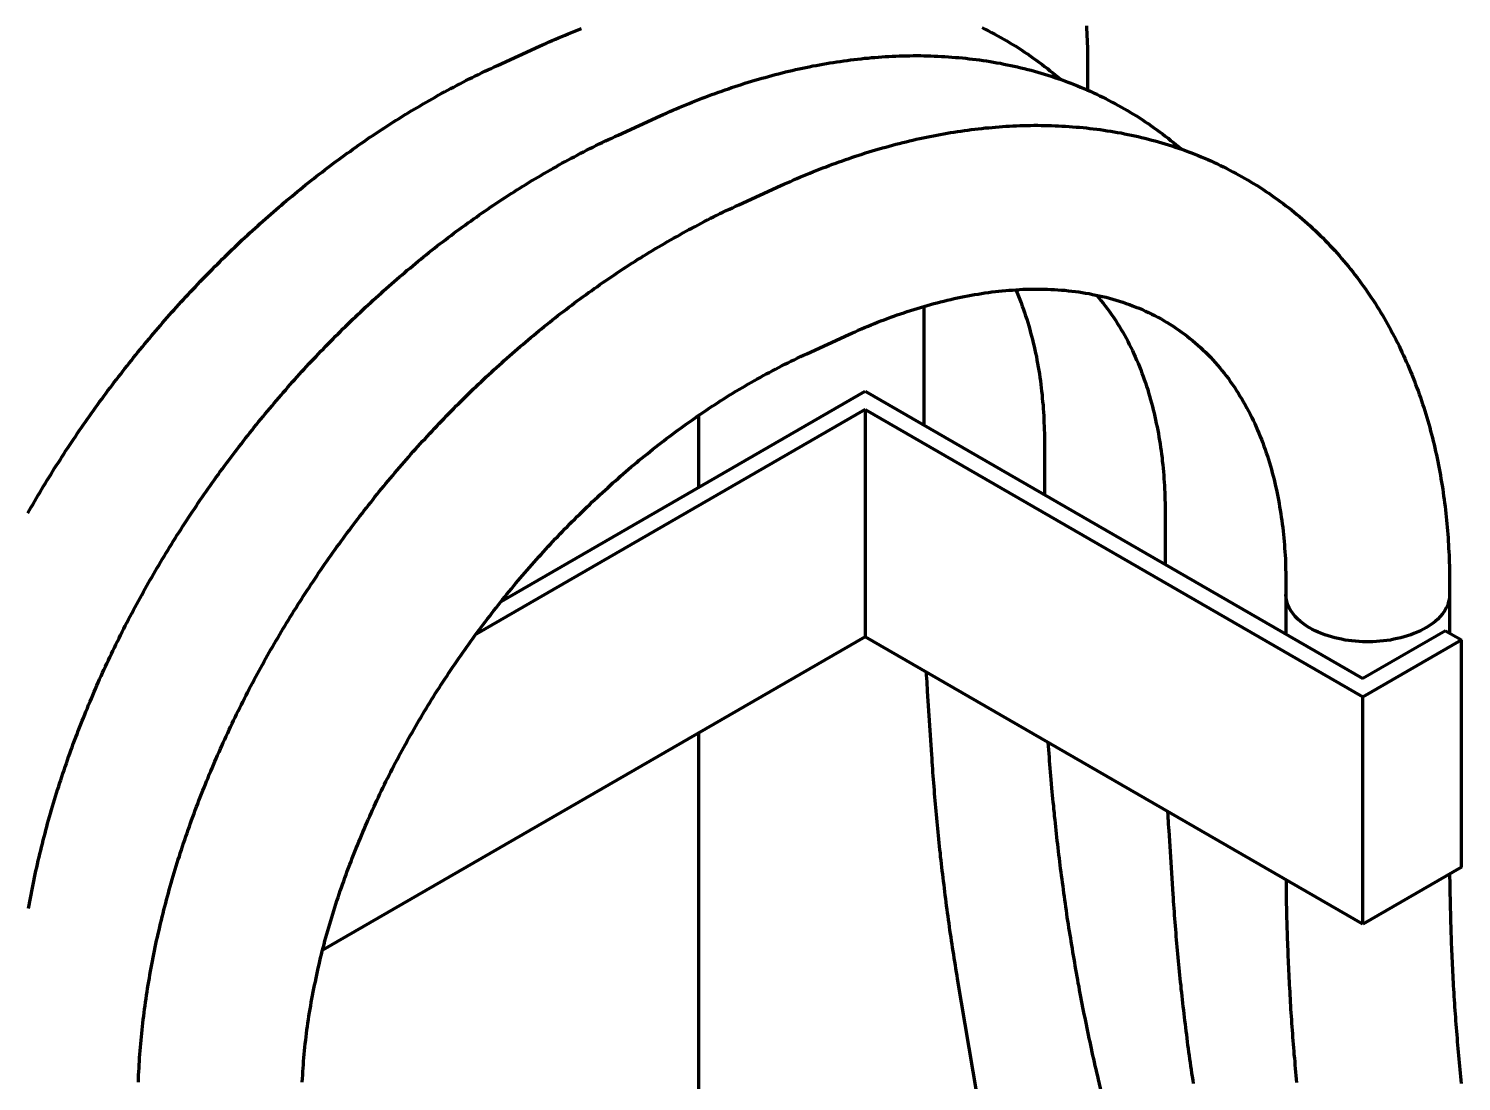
# Model space of a CAD drawing. Header units: millimetres. Extents: x 0 to 2208, y 0 to 420.
# Drawn here: x 190.08 to 200.36, y 69.74 to 77.29 of the extents above; entities that cross this region are included whole.
import ezdxf

# ---------------------------------------------------------------- set-up
doc = ezdxf.new("R2010")
doc.units = ezdxf.units.MM
doc.layers.add('01-VISIBLE', color=7, linetype='CONTINUOUS', lineweight=70)

msp = doc.modelspace()

# ---------------------------------------------------------------- linework, layer by layer
at = {"layer": '01-VISIBLE'}
for p, q in [((193.446, 77.029), (193.748, 77.167)), ((197.681, 77.038), (197.681, 76.852)), ((194.313, 76.529), (194.614, 76.667)), ((195.179, 76.029), (195.481, 76.167)), ((196.506, 75.299), (196.506, 74.448)), ((195.666, 74.96), (195.968, 75.098)), ((193.473, 73.182), (196.086, 74.691)), ((196.086, 74.691), (199.657, 72.629)), ((196.086, 74.56), (193.293, 72.948)), ((196.086, 74.56), (199.657, 72.498)), ((196.086, 74.56), (196.086, 72.927)), ((194.893, 74.002), (194.893, 74.519)), ((197.372, 74.313), (197.372, 73.948)), ((198.239, 73.813), (198.239, 73.448)), ((199.105, 73.313), (199.105, 73.231)), ((200.28, 73.313), (200.28, 73.231)), ((199.105, 73.231), (199.105, 72.948)), ((200.28, 73.231), (200.28, 72.955)), ((196.086, 72.927), (192.192, 70.679)), ((199.657, 70.865), (196.086, 72.927)), ((200.251, 72.972), (199.657, 72.629)), ((199.657, 72.498), (200.364, 72.907)), ((200.251, 72.972), (200.364, 72.907)), ((200.364, 71.274), (200.364, 72.907)), ((196.531, 72.537), (196.561, 72.081)), ((199.657, 70.865), (199.657, 72.498)), ((194.893, 58.775), (194.893, 72.239)), ((197.418, 71.904), (197.424, 71.841)), ((198.264, 71.537), (198.294, 71.081)), ((200.364, 71.274), (199.657, 70.865)), ((196.747, 70.472), (197.032, 68.78)), ((197.757, 69.751), (198.091, 68.337))]:
    msp.add_line(p, q, dxfattribs=at)
for points in [[(193.748, 77.167), (193.771, 77.177), (193.794, 77.187), (193.817, 77.198), (193.84, 77.208), (193.863, 77.218), (193.886, 77.227), (193.909, 77.237), (193.932, 77.247), (193.955, 77.256), (193.979, 77.266), (194.002, 77.275), (194.025, 77.284), (194.049, 77.293)], [(196.926, 77.3), (196.948, 77.289), (196.971, 77.278), (196.993, 77.266), (197.015, 77.254), (197.037, 77.242), (197.059, 77.23), (197.081, 77.217), (197.102, 77.205), (197.124, 77.192), (197.145, 77.179), (197.167, 77.166), (197.188, 77.152), (197.209, 77.139), (197.23, 77.125), (197.251, 77.111), (197.271, 77.096), (197.292, 77.082), (197.312, 77.067), (197.333, 77.053), (197.353, 77.038), (197.373, 77.022), (197.393, 77.007), (197.412, 76.991), (197.432, 76.976), (197.451, 76.96), (197.47, 76.944), (197.489, 76.927)], [(197.674, 77.313), (197.675, 77.288), (197.676, 77.263), (197.677, 77.238), (197.678, 77.213), (197.679, 77.188), (197.68, 77.163), (197.68, 77.138), (197.681, 77.113), (197.681, 77.088), (197.681, 77.063), (197.681, 77.038)], [(190.077, 73.816), (190.089, 73.837), (190.101, 73.859), (190.114, 73.881), (190.127, 73.902), (190.139, 73.924), (190.152, 73.945), (190.165, 73.967), (190.178, 73.988), (190.19, 74.01), (190.203, 74.031), (190.216, 74.053), (190.23, 74.074), (190.243, 74.095), (190.256, 74.116), (190.269, 74.138), (190.283, 74.159), (190.296, 74.18), (190.31, 74.201), (190.323, 74.222), (190.337, 74.243), (190.35, 74.264), (190.364, 74.285), (190.378, 74.306), (190.392, 74.327), (190.406, 74.348), (190.42, 74.368), (190.434, 74.389), (190.448, 74.41), (190.462, 74.43), (190.476, 74.451), (190.49, 74.471), (190.505, 74.492), (190.519, 74.512), (190.534, 74.533), (190.548, 74.553), (190.563, 74.574), (190.577, 74.594), (190.592, 74.614), (190.607, 74.634), (190.622, 74.654), (190.637, 74.675), (190.652, 74.695), (190.667, 74.715), (190.682, 74.735), (190.697, 74.755), (190.712, 74.774), (190.727, 74.794), (190.743, 74.814), (190.758, 74.834), (190.773, 74.854), (190.789, 74.873), (190.804, 74.893), (190.82, 74.912), (190.836, 74.932), (190.851, 74.952), (190.867, 74.971), (190.883, 74.99), (190.899, 75.01), (190.915, 75.029), (190.931, 75.048), (190.947, 75.067), (190.963, 75.087), (190.979, 75.106), (190.995, 75.125), (191.011, 75.144), (191.028, 75.163), (191.044, 75.182), (191.061, 75.2), (191.077, 75.219), (191.094, 75.238), (191.11, 75.257), (191.127, 75.275), (191.144, 75.294), (191.161, 75.313), (191.177, 75.331), (191.194, 75.35), (191.211, 75.368), (191.228, 75.386), (191.245, 75.405), (191.262, 75.423), (191.28, 75.441), (191.297, 75.459), (191.314, 75.477), (191.331, 75.495), (191.349, 75.513), (191.366, 75.531), (191.384, 75.549), (191.401, 75.567), (191.419, 75.585), (191.437, 75.603), (191.454, 75.62), (191.472, 75.638), (191.49, 75.655), (191.508, 75.673), (191.526, 75.69), (191.544, 75.708), (191.562, 75.725), (191.58, 75.742), (191.598, 75.76), (191.616, 75.777), (191.635, 75.794), (191.653, 75.811), (191.671, 75.828), (191.69, 75.845), (191.708, 75.862), (191.727, 75.878), (191.745, 75.895), (191.764, 75.912), (191.783, 75.929), (191.801, 75.945), (191.82, 75.962), (191.839, 75.978), (191.858, 75.994), (191.877, 76.011), (191.896, 76.027), (191.915, 76.043), (191.934, 76.059), (191.953, 76.075), (191.973, 76.091), (191.992, 76.107), (192.011, 76.123), (192.031, 76.139), (192.05, 76.155), (192.07, 76.171), (192.089, 76.186), (192.109, 76.202), (192.128, 76.217), (192.148, 76.233), (192.168, 76.248), (192.188, 76.263), (192.208, 76.279), (192.227, 76.294), (192.247, 76.309), (192.267, 76.324), (192.288, 76.339), (192.308, 76.354), (192.328, 76.368), (192.348, 76.383), (192.368, 76.398), (192.389, 76.412), (192.409, 76.427), (192.429, 76.441), (192.45, 76.456), (192.47, 76.47), (192.491, 76.484), (192.512, 76.499), (192.532, 76.513), (192.553, 76.527), (192.574, 76.541), (192.595, 76.554), (192.616, 76.568), (192.637, 76.582), (192.658, 76.596), (192.679, 76.609), (192.7, 76.623), (192.721, 76.636), (192.742, 76.649), (192.763, 76.662), (192.785, 76.676), (192.806, 76.689), (192.827, 76.702), (192.849, 76.715), (192.87, 76.727), (192.892, 76.74), (192.913, 76.753), (192.935, 76.765), (192.957, 76.778), (192.979, 76.79), (193, 76.802), (193.022, 76.815), (193.044, 76.827), (193.066, 76.839), (193.088, 76.851), (193.11, 76.863), (193.132, 76.874), (193.154, 76.886), (193.176, 76.898), (193.199, 76.909), (193.221, 76.921), (193.243, 76.932), (193.266, 76.943), (193.288, 76.954), (193.311, 76.965), (193.333, 76.976), (193.356, 76.987), (193.378, 76.998), (193.401, 77.008), (193.424, 77.019), (193.446, 77.029)], [(194.614, 76.667), (194.637, 76.677), (194.66, 76.687), (194.683, 76.698), (194.706, 76.708), (194.729, 76.718), (194.752, 76.727), (194.775, 76.737), (194.798, 76.747), (194.822, 76.756), (194.845, 76.766), (194.868, 76.775), (194.892, 76.784), (194.915, 76.793), (194.938, 76.802), (194.962, 76.811), (194.985, 76.82), (195.009, 76.828), (195.033, 76.837), (195.056, 76.845), (195.08, 76.854), (195.104, 76.862), (195.127, 76.87), (195.151, 76.878), (195.175, 76.886), (195.199, 76.893), (195.223, 76.901), (195.247, 76.908), (195.271, 76.916), (195.295, 76.923), (195.319, 76.93), (195.343, 76.937), (195.367, 76.943), (195.391, 76.95), (195.416, 76.957), (195.44, 76.963), (195.464, 76.969), (195.489, 76.976), (195.513, 76.982), (195.537, 76.987), (195.562, 76.993), (195.586, 76.999), (195.611, 77.004), (195.635, 77.009), (195.66, 77.015), (195.684, 77.02), (195.709, 77.025), (195.734, 77.029), (195.758, 77.034), (195.783, 77.038), (195.808, 77.043), (195.832, 77.047), (195.857, 77.051), (195.882, 77.055), (195.907, 77.058), (195.932, 77.062), (195.957, 77.065), (195.981, 77.069), (196.006, 77.072), (196.031, 77.074), (196.056, 77.077), (196.081, 77.08), (196.106, 77.082), (196.131, 77.085), (196.156, 77.087), (196.181, 77.089), (196.206, 77.09), (196.231, 77.092), (196.256, 77.093), (196.281, 77.095), (196.306, 77.096), (196.331, 77.097), (196.357, 77.097), (196.382, 77.098), (196.407, 77.098), (196.432, 77.099), (196.457, 77.099), (196.482, 77.099), (196.507, 77.098), (196.532, 77.098), (196.557, 77.097), (196.582, 77.096), (196.607, 77.095), (196.633, 77.094), (196.658, 77.093), (196.683, 77.091), (196.708, 77.089), (196.733, 77.087), (196.758, 77.085), (196.783, 77.083), (196.808, 77.08), (196.833, 77.077), (196.857, 77.074), (196.882, 77.071), (196.907, 77.068), (196.932, 77.064), (196.957, 77.061), (196.982, 77.057), (197.006, 77.052), (197.031, 77.048), (197.056, 77.044), (197.08, 77.039), (197.105, 77.034), (197.13, 77.029), (197.154, 77.023), (197.179, 77.018), (197.203, 77.012), (197.227, 77.006), (197.252, 77), (197.276, 76.994), (197.3, 76.987), (197.324, 76.98), (197.348, 76.973), (197.372, 76.966), (197.396, 76.958), (197.42, 76.951), (197.444, 76.943), (197.468, 76.935), (197.492, 76.927), (197.515, 76.918), (197.539, 76.909), (197.562, 76.901), (197.586, 76.891), (197.609, 76.882), (197.632, 76.873), (197.655, 76.863), (197.678, 76.853), (197.701, 76.843), (197.724, 76.832), (197.747, 76.822), (197.769, 76.811), (197.792, 76.8), (197.815, 76.789), (197.837, 76.777), (197.859, 76.766), (197.881, 76.754), (197.903, 76.742), (197.925, 76.73), (197.947, 76.717), (197.969, 76.705), (197.99, 76.692), (198.012, 76.679), (198.033, 76.666), (198.054, 76.652), (198.075, 76.638), (198.096, 76.625), (198.117, 76.611), (198.138, 76.596), (198.158, 76.582), (198.179, 76.567), (198.199, 76.552), (198.219, 76.537), (198.239, 76.522), (198.259, 76.507), (198.278, 76.491), (198.298, 76.476), (198.317, 76.46), (198.337, 76.444), (198.356, 76.427)], [(195.481, 76.167), (195.503, 76.177), (195.526, 76.187), (195.549, 76.197), (195.572, 76.207), (195.595, 76.217), (195.618, 76.227), (195.641, 76.237), (195.665, 76.247), (195.688, 76.256), (195.711, 76.266), (195.734, 76.275), (195.758, 76.284), (195.781, 76.293), (195.805, 76.302), (195.828, 76.311), (195.852, 76.32), (195.875, 76.328), (195.899, 76.337), (195.922, 76.345), (195.946, 76.353), (195.97, 76.362), (195.994, 76.37), (196.017, 76.378), (196.041, 76.385), (196.065, 76.393), (196.089, 76.401), (196.113, 76.408), (196.137, 76.415), (196.161, 76.423), (196.185, 76.43), (196.209, 76.437), (196.233, 76.443), (196.258, 76.45), (196.282, 76.457), (196.306, 76.463), (196.33, 76.469), (196.355, 76.475), (196.379, 76.481), (196.403, 76.487), (196.428, 76.493), (196.452, 76.499), (196.477, 76.504), (196.501, 76.509), (196.526, 76.515), (196.55, 76.52), (196.575, 76.524), (196.6, 76.529), (196.624, 76.534), (196.649, 76.538), (196.674, 76.543), (196.699, 76.547), (196.723, 76.551), (196.748, 76.555), (196.773, 76.558), (196.798, 76.562), (196.823, 76.565), (196.847, 76.568), (196.872, 76.571), (196.897, 76.574), (196.922, 76.577), (196.947, 76.58), (196.972, 76.582), (196.997, 76.584), (197.022, 76.587), (197.047, 76.588), (197.072, 76.59), (197.097, 76.592), (197.122, 76.593), (197.147, 76.595), (197.172, 76.596), (197.198, 76.597), (197.223, 76.597), (197.248, 76.598), (197.273, 76.598), (197.298, 76.599), (197.323, 76.599), (197.348, 76.598), (197.373, 76.598), (197.398, 76.598), (197.423, 76.597), (197.448, 76.596), (197.473, 76.595), (197.498, 76.594), (197.524, 76.592), (197.549, 76.591), (197.574, 76.589), (197.599, 76.587), (197.624, 76.585), (197.649, 76.583), (197.674, 76.58), (197.698, 76.577), (197.723, 76.574), (197.748, 76.571), (197.773, 76.568), (197.798, 76.564), (197.823, 76.56), (197.848, 76.557), (197.872, 76.552), (197.897, 76.548), (197.922, 76.544), (197.946, 76.539), (197.971, 76.534), (197.996, 76.529), (198.02, 76.523), (198.045, 76.518), (198.069, 76.512), (198.093, 76.506), (198.118, 76.5), (198.142, 76.493), (198.166, 76.487), (198.19, 76.48), (198.214, 76.473), (198.238, 76.466), (198.262, 76.458), (198.286, 76.451), (198.31, 76.443), (198.334, 76.435), (198.358, 76.427), (198.381, 76.418), (198.405, 76.409), (198.428, 76.401), (198.452, 76.391), (198.475, 76.382), (198.498, 76.373), (198.521, 76.363), (198.544, 76.353), (198.567, 76.343), (198.59, 76.332), (198.613, 76.322), (198.635, 76.311), (198.658, 76.3), (198.68, 76.289), (198.703, 76.277), (198.725, 76.266), (198.747, 76.254), (198.769, 76.242), (198.791, 76.23), (198.813, 76.217), (198.835, 76.205), (198.856, 76.192), (198.878, 76.179), (198.899, 76.166), (198.92, 76.152), (198.941, 76.139), (198.962, 76.125), (198.983, 76.111), (199.003, 76.096), (199.024, 76.082), (199.044, 76.067), (199.065, 76.053), (199.085, 76.038), (199.105, 76.022), (199.125, 76.007), (199.144, 75.992), (199.164, 75.976), (199.183, 75.96), (199.202, 75.944), (199.222, 75.927), (199.24, 75.911), (199.259, 75.894), (199.278, 75.878), (199.296, 75.861), (199.315, 75.843), (199.333, 75.826), (199.351, 75.809), (199.369, 75.791), (199.386, 75.773), (199.404, 75.755), (199.421, 75.737), (199.438, 75.719), (199.455, 75.7), (199.472, 75.682), (199.489, 75.663), (199.505, 75.644), (199.521, 75.625), (199.538, 75.606), (199.554, 75.586), (199.569, 75.567), (199.585, 75.547), (199.6, 75.527), (199.616, 75.507), (199.631, 75.487), (199.646, 75.467), (199.66, 75.447), (199.675, 75.426), (199.689, 75.406), (199.703, 75.385), (199.717, 75.364), (199.731, 75.343), (199.745, 75.322), (199.758, 75.301), (199.771, 75.28), (199.785, 75.258), (199.797, 75.237), (199.81, 75.215), (199.823, 75.193), (199.835, 75.172), (199.847, 75.15), (199.859, 75.128), (199.871, 75.105), (199.883, 75.083), (199.894, 75.061), (199.906, 75.038), (199.917, 75.016), (199.928, 74.993), (199.938, 74.971), (199.949, 74.948), (199.959, 74.925), (199.969, 74.902), (199.979, 74.879), (199.989, 74.856), (199.999, 74.833), (200.008, 74.81), (200.018, 74.786), (200.027, 74.763), (200.036, 74.74), (200.045, 74.716), (200.053, 74.693), (200.062, 74.669), (200.07, 74.645), (200.078, 74.621), (200.086, 74.598), (200.094, 74.574), (200.101, 74.55), (200.109, 74.526), (200.116, 74.502), (200.123, 74.478), (200.13, 74.454), (200.137, 74.43), (200.143, 74.405), (200.15, 74.381), (200.156, 74.357), (200.162, 74.332), (200.168, 74.308), (200.173, 74.284), (200.179, 74.259), (200.185, 74.235), (200.19, 74.21), (200.195, 74.186), (200.2, 74.161), (200.205, 74.136), (200.209, 74.112), (200.214, 74.087), (200.218, 74.062), (200.222, 74.037), (200.226, 74.013), (200.23, 73.988), (200.234, 73.963), (200.237, 73.938), (200.241, 73.913), (200.244, 73.889), (200.247, 73.864), (200.25, 73.839), (200.253, 73.814), (200.256, 73.789), (200.258, 73.764), (200.26, 73.739), (200.263, 73.714), (200.265, 73.689), (200.267, 73.664), (200.269, 73.639), (200.27, 73.614), (200.272, 73.589), (200.273, 73.564), (200.274, 73.539), (200.276, 73.514), (200.277, 73.489), (200.277, 73.463), (200.278, 73.438), (200.279, 73.413), (200.279, 73.388), (200.28, 73.363), (200.28, 73.338), (200.28, 73.313)], [(190.082, 70.978), (190.087, 71.003), (190.091, 71.028), (190.096, 71.052), (190.1, 71.077), (190.105, 71.102), (190.11, 71.126), (190.115, 71.151), (190.12, 71.175), (190.125, 71.2), (190.13, 71.224), (190.135, 71.249), (190.141, 71.273), (190.146, 71.297), (190.152, 71.322), (190.157, 71.346), (190.163, 71.371), (190.169, 71.395), (190.175, 71.419), (190.181, 71.443), (190.187, 71.468), (190.193, 71.492), (190.2, 71.516), (190.206, 71.54), (190.213, 71.565), (190.219, 71.589), (190.226, 71.613), (190.233, 71.637), (190.239, 71.661), (190.246, 71.685), (190.253, 71.709), (190.261, 71.733), (190.268, 71.757), (190.275, 71.781), (190.283, 71.805), (190.29, 71.829), (190.298, 71.853), (190.305, 71.876), (190.313, 71.9), (190.321, 71.924), (190.329, 71.948), (190.337, 71.971), (190.345, 71.995), (190.353, 72.019), (190.361, 72.042), (190.369, 72.066), (190.378, 72.09), (190.386, 72.113), (190.395, 72.137), (190.403, 72.16), (190.412, 72.184), (190.421, 72.207), (190.43, 72.23), (190.439, 72.254), (190.448, 72.277), (190.457, 72.3), (190.466, 72.324), (190.475, 72.347), (190.485, 72.37), (190.494, 72.393), (190.504, 72.417), (190.513, 72.44), (190.523, 72.463), (190.533, 72.486), (190.542, 72.509), (190.552, 72.532), (190.562, 72.555), (190.572, 72.578), (190.582, 72.601), (190.592, 72.624), (190.603, 72.646), (190.613, 72.669), (190.623, 72.692), (190.634, 72.715), (190.644, 72.737), (190.655, 72.76), (190.666, 72.783), (190.676, 72.805), (190.687, 72.828), (190.698, 72.85), (190.709, 72.873), (190.72, 72.895), (190.731, 72.918), (190.742, 72.94), (190.754, 72.963), (190.765, 72.985), (190.776, 73.007), (190.788, 73.029), (190.799, 73.052), (190.811, 73.074), (190.823, 73.096), (190.834, 73.118), (190.846, 73.14), (190.858, 73.162), (190.87, 73.184), (190.882, 73.206), (190.894, 73.228), (190.906, 73.25), (190.918, 73.272), (190.93, 73.294), (190.943, 73.315), (190.955, 73.337), (190.968, 73.359), (190.98, 73.381), (190.993, 73.402), (191.005, 73.424), (191.018, 73.445), (191.031, 73.467), (191.044, 73.488), (191.057, 73.51), (191.07, 73.531), (191.083, 73.553), (191.096, 73.574), (191.109, 73.595), (191.122, 73.616), (191.136, 73.638), (191.149, 73.659), (191.162, 73.68), (191.176, 73.701), (191.189, 73.722), (191.203, 73.743), (191.217, 73.764), (191.23, 73.785), (191.244, 73.806), (191.258, 73.827), (191.272, 73.847), (191.286, 73.868), (191.3, 73.889), (191.314, 73.91), (191.328, 73.93), (191.342, 73.951), (191.357, 73.971), (191.371, 73.992), (191.385, 74.012), (191.4, 74.033), (191.414, 74.053), (191.429, 74.073), (191.444, 74.094), (191.458, 74.114), (191.473, 74.134), (191.488, 74.154), (191.503, 74.174), (191.518, 74.195), (191.533, 74.215), (191.548, 74.235), (191.563, 74.254), (191.578, 74.274), (191.593, 74.294), (191.609, 74.314), (191.624, 74.334), (191.639, 74.354), (191.655, 74.373), (191.671, 74.393), (191.686, 74.412), (191.702, 74.432), (191.717, 74.451), (191.733, 74.471), (191.749, 74.49), (191.765, 74.51), (191.781, 74.529), (191.797, 74.548), (191.813, 74.567), (191.829, 74.586), (191.845, 74.606), (191.861, 74.625), (191.878, 74.644), (191.894, 74.663), (191.91, 74.682), (191.927, 74.7), (191.943, 74.719), (191.96, 74.738), (191.977, 74.757), (191.993, 74.775), (192.01, 74.794), (192.027, 74.813), (192.044, 74.831), (192.06, 74.849), (192.077, 74.868), (192.094, 74.886), (192.111, 74.905), (192.129, 74.923), (192.146, 74.941), (192.163, 74.959), (192.18, 74.977), (192.198, 74.995), (192.215, 75.013), (192.232, 75.031), (192.25, 75.049), (192.268, 75.067), (192.285, 75.085), (192.303, 75.102), (192.321, 75.12), (192.338, 75.138), (192.356, 75.155), (192.374, 75.173), (192.392, 75.19), (192.41, 75.208), (192.428, 75.225), (192.446, 75.242), (192.464, 75.259), (192.483, 75.277), (192.501, 75.294), (192.519, 75.311), (192.538, 75.328), (192.556, 75.345), (192.574, 75.362), (192.593, 75.378), (192.612, 75.395), (192.63, 75.412), (192.649, 75.428), (192.668, 75.445), (192.686, 75.462), (192.705, 75.478), (192.724, 75.494), (192.743, 75.511), (192.762, 75.527), (192.781, 75.543), (192.8, 75.559), (192.82, 75.575), (192.839, 75.591), (192.858, 75.607), (192.877, 75.623), (192.897, 75.639), (192.916, 75.655), (192.936, 75.67), (192.955, 75.686), (192.975, 75.702), (192.995, 75.717), (193.014, 75.733), (193.034, 75.748), (193.054, 75.763), (193.074, 75.778), (193.094, 75.794), (193.114, 75.809), (193.134, 75.824), (193.154, 75.839), (193.174, 75.854), (193.194, 75.868), (193.214, 75.883), (193.235, 75.898), (193.255, 75.912), (193.275, 75.927), (193.296, 75.941), (193.316, 75.956), (193.337, 75.97), (193.357, 75.984), (193.378, 75.998), (193.399, 76.013), (193.419, 76.027), (193.44, 76.04), (193.461, 76.054), (193.482, 76.068), (193.503, 76.082), (193.524, 76.095), (193.545, 76.109), (193.566, 76.122), (193.587, 76.136), (193.608, 76.149), (193.63, 76.162), (193.651, 76.175), (193.672, 76.189), (193.694, 76.202), (193.715, 76.214), (193.737, 76.227), (193.758, 76.24), (193.78, 76.253), (193.801, 76.265), (193.823, 76.278), (193.845, 76.29), (193.867, 76.302), (193.888, 76.315), (193.91, 76.327), (193.932, 76.339), (193.954, 76.351), (193.976, 76.363), (193.998, 76.374), (194.02, 76.386), (194.043, 76.398), (194.065, 76.409), (194.087, 76.42), (194.11, 76.432), (194.132, 76.443), (194.154, 76.454), (194.177, 76.465), (194.199, 76.476), (194.222, 76.487), (194.244, 76.498), (194.267, 76.508), (194.29, 76.519), (194.313, 76.529)], [(190.87, 69.732), (190.871, 69.757), (190.872, 69.782), (190.873, 69.807), (190.875, 69.832), (190.876, 69.857), (190.878, 69.882), (190.879, 69.907), (190.881, 69.932), (190.883, 69.957), (190.885, 69.982), (190.887, 70.007), (190.889, 70.032), (190.892, 70.057), (190.894, 70.082), (190.897, 70.107), (190.899, 70.131), (190.902, 70.156), (190.905, 70.181), (190.908, 70.206), (190.911, 70.231), (190.914, 70.256), (190.918, 70.28), (190.921, 70.305), (190.925, 70.33), (190.929, 70.355), (190.932, 70.38), (190.936, 70.404), (190.94, 70.429), (190.944, 70.454), (190.949, 70.478), (190.953, 70.503), (190.957, 70.528), (190.962, 70.552), (190.966, 70.577), (190.971, 70.601), (190.976, 70.626), (190.981, 70.651), (190.986, 70.675), (190.991, 70.7), (190.996, 70.724), (191.001, 70.748), (191.007, 70.773), (191.012, 70.797), (191.018, 70.822), (191.023, 70.846), (191.029, 70.87), (191.035, 70.895), (191.041, 70.919), (191.047, 70.943), (191.053, 70.968), (191.06, 70.992), (191.066, 71.016), (191.072, 71.04), (191.079, 71.064), (191.085, 71.089), (191.092, 71.113), (191.099, 71.137), (191.106, 71.161), (191.113, 71.185), (191.12, 71.209), (191.127, 71.233), (191.134, 71.257), (191.141, 71.281), (191.149, 71.305), (191.156, 71.329), (191.164, 71.352), (191.171, 71.376), (191.179, 71.4), (191.187, 71.424), (191.195, 71.448), (191.203, 71.471), (191.211, 71.495), (191.219, 71.519), (191.227, 71.542), (191.236, 71.566), (191.244, 71.59), (191.252, 71.613), (191.261, 71.637), (191.27, 71.66), (191.278, 71.684), (191.287, 71.707), (191.296, 71.73), (191.305, 71.754), (191.314, 71.777), (191.323, 71.8), (191.332, 71.824), (191.342, 71.847), (191.351, 71.87), (191.36, 71.893), (191.37, 71.916), (191.379, 71.94), (191.389, 71.963), (191.399, 71.986), (191.409, 72.009), (191.418, 72.032), (191.428, 72.055), (191.438, 72.078), (191.449, 72.101), (191.459, 72.123), (191.469, 72.146), (191.479, 72.169), (191.49, 72.192), (191.5, 72.215), (191.511, 72.237), (191.521, 72.26), (191.532, 72.283), (191.543, 72.305), (191.553, 72.328), (191.564, 72.35), (191.575, 72.373), (191.586, 72.395), (191.597, 72.418), (191.609, 72.44), (191.62, 72.462), (191.631, 72.485), (191.643, 72.507), (191.654, 72.529), (191.666, 72.552), (191.677, 72.574), (191.689, 72.596), (191.7, 72.618), (191.712, 72.64), (191.724, 72.662), (191.736, 72.684), (191.748, 72.706), (191.76, 72.728), (191.772, 72.75), (191.784, 72.772), (191.797, 72.794), (191.809, 72.815), (191.821, 72.837), (191.834, 72.859), (191.846, 72.88), (191.859, 72.902), (191.872, 72.924), (191.884, 72.945), (191.897, 72.967), (191.91, 72.988), (191.923, 73.01), (191.936, 73.031), (191.949, 73.052), (191.962, 73.074), (191.975, 73.095), (191.988, 73.116), (192.002, 73.137), (192.015, 73.159), (192.028, 73.18), (192.042, 73.201), (192.056, 73.222), (192.069, 73.243), (192.083, 73.264), (192.097, 73.285), (192.11, 73.306), (192.124, 73.326), (192.138, 73.347), (192.152, 73.368), (192.166, 73.389), (192.18, 73.409), (192.194, 73.43), (192.209, 73.451), (192.223, 73.471), (192.237, 73.492), (192.252, 73.512), (192.266, 73.533), (192.281, 73.553), (192.295, 73.573), (192.31, 73.594), (192.325, 73.614), (192.339, 73.634), (192.354, 73.654), (192.369, 73.674), (192.384, 73.694), (192.399, 73.714), (192.414, 73.734), (192.429, 73.754), (192.444, 73.774), (192.46, 73.794), (192.475, 73.814), (192.49, 73.834), (192.506, 73.853), (192.521, 73.873), (192.537, 73.893), (192.552, 73.912), (192.568, 73.932), (192.584, 73.951), (192.599, 73.971), (192.615, 73.99), (192.631, 74.009), (192.647, 74.029), (192.663, 74.048), (192.679, 74.067), (192.695, 74.086), (192.711, 74.105), (192.728, 74.125), (192.744, 74.144), (192.76, 74.163), (192.777, 74.181), (192.793, 74.2), (192.81, 74.219), (192.826, 74.238), (192.843, 74.257), (192.859, 74.275), (192.876, 74.294), (192.893, 74.312), (192.91, 74.331), (192.927, 74.349), (192.944, 74.368), (192.961, 74.386), (192.978, 74.404), (192.995, 74.423), (193.012, 74.441), (193.029, 74.459), (193.047, 74.477), (193.064, 74.495), (193.081, 74.513), (193.099, 74.531), (193.116, 74.549), (193.134, 74.567), (193.151, 74.585), (193.169, 74.602), (193.187, 74.62), (193.205, 74.638), (193.222, 74.655), (193.24, 74.673), (193.258, 74.69), (193.276, 74.708), (193.294, 74.725), (193.312, 74.742), (193.331, 74.759), (193.349, 74.776), (193.367, 74.794), (193.385, 74.811), (193.404, 74.828), (193.422, 74.845), (193.441, 74.861), (193.459, 74.878), (193.478, 74.895), (193.496, 74.912), (193.515, 74.928), (193.534, 74.945), (193.553, 74.961), (193.572, 74.978), (193.59, 74.994), (193.609, 75.011), (193.628, 75.027), (193.648, 75.043), (193.667, 75.059), (193.686, 75.075), (193.705, 75.091), (193.724, 75.107), (193.744, 75.123), (193.763, 75.139), (193.783, 75.155), (193.802, 75.17), (193.822, 75.186), (193.841, 75.202), (193.861, 75.217), (193.881, 75.233), (193.9, 75.248), (193.92, 75.263), (193.94, 75.278), (193.96, 75.294), (193.98, 75.309), (194, 75.324), (194.02, 75.339), (194.04, 75.353), (194.06, 75.368), (194.08, 75.383), (194.101, 75.398), (194.121, 75.412), (194.141, 75.427), (194.162, 75.441), (194.182, 75.456), (194.203, 75.47), (194.223, 75.484), (194.244, 75.498), (194.265, 75.512), (194.286, 75.526), (194.306, 75.54), (194.327, 75.554), (194.348, 75.568), (194.369, 75.582), (194.39, 75.595), (194.411, 75.609), (194.432, 75.622), (194.453, 75.636), (194.475, 75.649), (194.496, 75.662), (194.517, 75.675), (194.538, 75.688), (194.56, 75.701), (194.581, 75.714), (194.603, 75.727), (194.624, 75.74), (194.646, 75.752), (194.668, 75.765), (194.689, 75.778), (194.711, 75.79), (194.733, 75.802), (194.755, 75.814), (194.777, 75.827), (194.798, 75.839), (194.82, 75.851), (194.842, 75.862), (194.865, 75.874), (194.887, 75.886), (194.909, 75.897), (194.931, 75.909), (194.953, 75.92), (194.976, 75.932), (194.998, 75.943), (195.021, 75.954), (195.043, 75.965), (195.065, 75.976), (195.088, 75.987), (195.111, 75.997), (195.133, 76.008), (195.156, 76.019), (195.179, 76.029)], [(195.968, 75.098), (195.991, 75.108), (196.014, 75.118), (196.036, 75.128), (196.059, 75.138), (196.082, 75.148), (196.106, 75.157), (196.129, 75.167), (196.152, 75.176), (196.175, 75.186), (196.198, 75.195), (196.222, 75.204), (196.245, 75.212), (196.269, 75.221), (196.292, 75.23), (196.316, 75.238), (196.339, 75.246), (196.363, 75.254), (196.387, 75.262), (196.41, 75.27), (196.434, 75.278), (196.458, 75.285), (196.482, 75.292), (196.506, 75.299), (196.53, 75.306), (196.554, 75.313), (196.578, 75.32), (196.602, 75.326), (196.627, 75.332), (196.651, 75.338), (196.675, 75.344), (196.7, 75.35), (196.724, 75.355), (196.748, 75.361), (196.773, 75.366), (196.797, 75.371), (196.822, 75.375), (196.847, 75.38), (196.871, 75.384), (196.896, 75.388), (196.921, 75.392), (196.945, 75.396), (196.97, 75.399), (196.995, 75.403), (197.02, 75.406), (197.045, 75.409), (197.069, 75.411), (197.094, 75.413), (197.119, 75.416), (197.144, 75.417), (197.169, 75.419), (197.194, 75.42), (197.219, 75.422), (197.244, 75.423), (197.269, 75.423), (197.294, 75.424), (197.319, 75.424), (197.344, 75.423), (197.369, 75.423), (197.394, 75.422), (197.419, 75.421), (197.444, 75.42), (197.469, 75.419), (197.494, 75.417), (197.519, 75.415), (197.544, 75.412), (197.569, 75.409), (197.594, 75.406), (197.618, 75.403), (197.643, 75.399), (197.668, 75.395), (197.692, 75.391), (197.717, 75.386), (197.741, 75.381), (197.766, 75.376), (197.79, 75.371), (197.815, 75.365), (197.839, 75.358), (197.863, 75.352), (197.887, 75.345), (197.911, 75.337), (197.935, 75.33), (197.958, 75.321), (197.982, 75.313), (198.005, 75.304), (198.029, 75.295), (198.052, 75.286), (198.075, 75.276), (198.097, 75.266), (198.12, 75.255), (198.143, 75.244), (198.165, 75.233), (198.187, 75.221), (198.209, 75.209), (198.231, 75.197), (198.252, 75.184), (198.273, 75.171), (198.295, 75.157), (198.315, 75.144), (198.336, 75.129), (198.356, 75.115), (198.377, 75.1), (198.396, 75.085), (198.416, 75.069), (198.435, 75.054), (198.454, 75.037), (198.473, 75.021), (198.492, 75.004), (198.51, 74.987), (198.528, 74.97), (198.546, 74.952), (198.563, 74.934), (198.58, 74.916), (198.597, 74.897), (198.614, 74.878), (198.63, 74.859), (198.646, 74.84), (198.661, 74.821), (198.677, 74.801), (198.692, 74.781), (198.706, 74.761), (198.721, 74.74), (198.735, 74.72), (198.749, 74.699), (198.762, 74.678), (198.775, 74.656), (198.788, 74.635), (198.801, 74.613), (198.813, 74.592), (198.825, 74.57), (198.837, 74.548), (198.848, 74.525), (198.86, 74.503), (198.87, 74.48), (198.881, 74.458), (198.891, 74.435), (198.901, 74.412), (198.911, 74.389), (198.92, 74.366), (198.93, 74.343), (198.939, 74.319), (198.947, 74.296), (198.956, 74.272), (198.964, 74.249), (198.972, 74.225), (198.979, 74.201), (198.987, 74.177), (198.994, 74.153), (199.001, 74.129), (199.007, 74.105), (199.014, 74.081), (199.02, 74.057), (199.026, 74.032), (199.031, 74.008), (199.037, 73.983), (199.042, 73.959), (199.047, 73.934), (199.052, 73.91), (199.056, 73.885), (199.06, 73.861), (199.065, 73.836), (199.068, 73.811), (199.072, 73.787), (199.076, 73.762), (199.079, 73.737), (199.082, 73.712), (199.085, 73.687), (199.087, 73.662), (199.09, 73.638), (199.092, 73.613), (199.094, 73.588), (199.096, 73.563), (199.098, 73.538), (199.099, 73.513), (199.101, 73.488), (199.102, 73.463), (199.103, 73.438), (199.103, 73.413), (199.104, 73.388), (199.104, 73.363), (199.105, 73.338), (199.105, 73.313)], [(197.166, 75.419), (197.176, 75.396), (197.185, 75.372), (197.195, 75.349), (197.204, 75.326), (197.213, 75.302), (197.221, 75.278), (197.229, 75.255), (197.237, 75.231), (197.245, 75.207), (197.253, 75.183), (197.26, 75.159), (197.267, 75.134), (197.273, 75.11), (197.28, 75.086), (197.286, 75.061), (197.292, 75.037), (197.298, 75.012), (197.303, 74.988), (197.309, 74.963), (197.314, 74.939), (197.318, 74.914), (197.323, 74.889), (197.327, 74.864), (197.332, 74.84), (197.336, 74.815), (197.339, 74.79), (197.343, 74.765), (197.346, 74.74), (197.349, 74.715), (197.352, 74.69), (197.355, 74.665), (197.357, 74.64), (197.359, 74.615), (197.362, 74.59), (197.363, 74.565), (197.365, 74.54), (197.367, 74.514), (197.368, 74.489), (197.369, 74.464), (197.37, 74.439), (197.371, 74.414), (197.372, 74.389), (197.372, 74.363), (197.372, 74.338), (197.372, 74.313)], [(197.746, 75.381), (197.762, 75.362), (197.778, 75.342), (197.794, 75.323), (197.809, 75.303), (197.824, 75.283), (197.839, 75.263), (197.853, 75.242), (197.867, 75.222), (197.881, 75.201), (197.895, 75.18), (197.908, 75.158), (197.921, 75.137), (197.934, 75.115), (197.946, 75.093), (197.958, 75.072), (197.97, 75.049), (197.981, 75.027), (197.992, 75.005), (198.003, 74.982), (198.014, 74.96), (198.024, 74.937), (198.034, 74.914), (198.044, 74.891), (198.054, 74.868), (198.063, 74.844), (198.072, 74.821), (198.08, 74.797), (198.089, 74.774), (198.097, 74.75), (198.105, 74.726), (198.113, 74.702), (198.12, 74.678), (198.127, 74.654), (198.134, 74.63), (198.141, 74.606), (198.147, 74.582), (198.153, 74.558), (198.159, 74.533), (198.165, 74.509), (198.17, 74.485), (198.175, 74.46), (198.18, 74.436), (198.185, 74.411), (198.19, 74.386), (198.194, 74.362), (198.198, 74.337), (198.202, 74.312), (198.206, 74.287), (198.209, 74.263), (198.213, 74.238), (198.216, 74.213), (198.218, 74.188), (198.221, 74.163), (198.224, 74.138), (198.226, 74.113), (198.228, 74.088), (198.23, 74.063), (198.231, 74.038), (198.233, 74.013), (198.234, 73.988), (198.235, 73.963), (198.236, 73.938), (198.237, 73.913), (198.238, 73.888), (198.238, 73.863), (198.238, 73.838), (198.239, 73.813)], [(192.046, 69.732), (192.047, 69.757), (192.049, 69.782), (192.05, 69.807), (192.052, 69.832), (192.054, 69.857), (192.056, 69.882), (192.058, 69.907), (192.06, 69.932), (192.062, 69.957), (192.065, 69.982), (192.068, 70.007), (192.071, 70.032), (192.074, 70.057), (192.077, 70.082), (192.08, 70.107), (192.083, 70.131), (192.087, 70.156), (192.091, 70.181), (192.094, 70.206), (192.098, 70.231), (192.102, 70.255), (192.107, 70.28), (192.111, 70.305), (192.115, 70.329), (192.12, 70.354), (192.125, 70.379), (192.13, 70.403), (192.134, 70.428), (192.14, 70.452), (192.145, 70.477), (192.15, 70.501), (192.155, 70.526), (192.161, 70.55), (192.167, 70.575), (192.172, 70.599), (192.178, 70.623), (192.184, 70.648), (192.19, 70.672), (192.197, 70.696), (192.203, 70.72), (192.209, 70.745), (192.216, 70.769), (192.223, 70.793), (192.23, 70.817), (192.236, 70.841), (192.243, 70.865), (192.25, 70.889), (192.258, 70.913), (192.265, 70.937), (192.272, 70.961), (192.28, 70.985), (192.288, 71.009), (192.295, 71.033), (192.303, 71.057), (192.311, 71.08), (192.319, 71.104), (192.327, 71.128), (192.335, 71.151), (192.344, 71.175), (192.352, 71.199), (192.361, 71.222), (192.369, 71.246), (192.378, 71.269), (192.387, 71.293), (192.396, 71.316), (192.405, 71.34), (192.414, 71.363), (192.423, 71.386), (192.432, 71.41), (192.442, 71.433), (192.451, 71.456), (192.461, 71.479), (192.47, 71.502), (192.48, 71.525), (192.49, 71.548), (192.5, 71.571), (192.51, 71.594), (192.52, 71.617), (192.53, 71.64), (192.54, 71.663), (192.55, 71.686), (192.561, 71.709), (192.571, 71.732), (192.582, 71.754), (192.593, 71.777), (192.603, 71.8), (192.614, 71.822), (192.625, 71.845), (192.636, 71.867), (192.647, 71.89), (192.658, 71.912), (192.67, 71.935), (192.681, 71.957), (192.692, 71.979), (192.704, 72.001), (192.715, 72.024), (192.727, 72.046), (192.739, 72.068), (192.751, 72.09), (192.763, 72.112), (192.774, 72.134), (192.787, 72.156), (192.799, 72.178), (192.811, 72.2), (192.823, 72.222), (192.836, 72.244), (192.848, 72.265), (192.861, 72.287), (192.873, 72.309), (192.886, 72.33), (192.899, 72.352), (192.911, 72.373), (192.924, 72.395), (192.937, 72.416), (192.95, 72.438), (192.963, 72.459), (192.977, 72.48), (192.99, 72.502), (193.003, 72.523), (193.017, 72.544), (193.03, 72.565), (193.044, 72.586), (193.057, 72.607), (193.071, 72.628), (193.085, 72.649), (193.099, 72.67), (193.113, 72.691), (193.127, 72.712), (193.141, 72.732), (193.155, 72.753), (193.169, 72.774), (193.183, 72.794), (193.198, 72.815), (193.212, 72.835), (193.227, 72.856), (193.241, 72.876), (193.256, 72.896), (193.27, 72.917), (193.285, 72.937), (193.3, 72.957), (193.315, 72.977), (193.33, 72.997), (193.345, 73.017), (193.36, 73.037), (193.375, 73.057), (193.391, 73.077), (193.406, 73.097), (193.421, 73.117), (193.437, 73.137), (193.452, 73.156), (193.468, 73.176), (193.484, 73.195), (193.499, 73.215), (193.515, 73.234), (193.531, 73.254), (193.547, 73.273), (193.563, 73.292), (193.579, 73.312), (193.595, 73.331), (193.611, 73.35), (193.627, 73.369), (193.644, 73.388), (193.66, 73.407), (193.677, 73.426), (193.693, 73.445), (193.71, 73.463), (193.726, 73.482), (193.743, 73.501), (193.76, 73.519), (193.777, 73.538), (193.794, 73.556), (193.811, 73.575), (193.828, 73.593), (193.845, 73.611), (193.862, 73.63), (193.879, 73.648), (193.897, 73.666), (193.914, 73.684), (193.931, 73.702), (193.949, 73.72), (193.966, 73.738), (193.984, 73.756), (194.002, 73.773), (194.02, 73.791), (194.037, 73.809), (194.055, 73.826), (194.073, 73.844), (194.091, 73.861), (194.109, 73.878), (194.127, 73.896), (194.146, 73.913), (194.164, 73.93), (194.182, 73.947), (194.201, 73.964), (194.219, 73.981), (194.238, 73.998), (194.256, 74.015), (194.275, 74.032), (194.294, 74.048), (194.312, 74.065), (194.331, 74.081), (194.35, 74.098), (194.369, 74.114), (194.388, 74.13), (194.407, 74.147), (194.426, 74.163), (194.446, 74.179), (194.465, 74.195), (194.484, 74.211), (194.504, 74.227), (194.523, 74.242), (194.543, 74.258), (194.562, 74.274), (194.582, 74.289), (194.602, 74.305), (194.621, 74.32), (194.641, 74.335), (194.661, 74.351), (194.681, 74.366), (194.701, 74.381), (194.721, 74.396), (194.741, 74.411), (194.762, 74.426), (194.782, 74.44), (194.802, 74.455), (194.823, 74.469), (194.843, 74.484), (194.864, 74.498), (194.884, 74.513), (194.905, 74.527), (194.926, 74.541), (194.946, 74.555), (194.967, 74.569), (194.988, 74.583), (195.009, 74.596), (195.03, 74.61), (195.051, 74.623), (195.072, 74.637), (195.094, 74.65), (195.115, 74.664), (195.136, 74.677), (195.158, 74.69), (195.179, 74.703), (195.201, 74.716), (195.222, 74.728), (195.244, 74.741), (195.265, 74.753), (195.287, 74.766), (195.309, 74.778), (195.331, 74.79), (195.353, 74.803), (195.375, 74.815), (195.397, 74.826), (195.419, 74.838), (195.441, 74.85), (195.463, 74.861), (195.486, 74.873), (195.508, 74.884), (195.53, 74.895), (195.553, 74.906), (195.575, 74.917), (195.598, 74.928), (195.621, 74.939), (195.643, 74.95), (195.666, 74.96)], [(200.28, 73.231), (200.278, 73.206), (200.273, 73.182), (200.266, 73.158), (200.255, 73.135), (200.243, 73.113), (200.228, 73.093), (200.212, 73.073), (200.195, 73.055), (200.176, 73.039), (200.156, 73.023), (200.136, 73.009), (200.114, 72.995), (200.093, 72.983), (200.07, 72.972), (200.047, 72.961), (200.024, 72.951), (200.001, 72.943), (199.977, 72.935), (199.953, 72.927), (199.929, 72.921), (199.904, 72.915), (199.88, 72.91), (199.855, 72.905), (199.83, 72.902), (199.805, 72.898), (199.78, 72.896), (199.755, 72.894), (199.73, 72.893), (199.705, 72.892), (199.68, 72.892), (199.655, 72.893), (199.63, 72.894), (199.604, 72.896), (199.579, 72.898), (199.555, 72.902), (199.53, 72.905), (199.505, 72.91), (199.48, 72.915), (199.456, 72.921), (199.432, 72.927), (199.408, 72.935), (199.384, 72.943), (199.36, 72.951), (199.337, 72.961), (199.314, 72.972), (199.292, 72.983), (199.27, 72.995), (199.249, 73.009), (199.228, 73.023), (199.209, 73.039), (199.19, 73.055), (199.172, 73.073), (199.156, 73.093), (199.142, 73.113), (199.129, 73.135), (199.119, 73.158), (199.111, 73.182), (199.106, 73.206), (199.105, 73.231)], [(200.28, 73.231), (200.278, 73.206), (200.273, 73.182), (200.266, 73.158), (200.255, 73.135), (200.243, 73.113), (200.228, 73.093), (200.212, 73.073), (200.195, 73.055), (200.176, 73.039), (200.156, 73.023), (200.136, 73.009), (200.114, 72.995), (200.093, 72.983), (200.07, 72.972), (200.047, 72.961), (200.024, 72.951), (200.001, 72.943), (199.977, 72.935), (199.953, 72.927), (199.929, 72.921), (199.904, 72.915), (199.88, 72.91), (199.855, 72.905), (199.83, 72.902), (199.805, 72.898), (199.78, 72.896), (199.755, 72.894), (199.73, 72.893), (199.705, 72.892), (199.68, 72.892), (199.655, 72.893), (199.63, 72.894), (199.604, 72.896), (199.579, 72.898), (199.555, 72.902), (199.53, 72.905), (199.505, 72.91), (199.48, 72.915), (199.456, 72.921), (199.432, 72.927), (199.408, 72.935), (199.384, 72.943), (199.36, 72.951), (199.337, 72.961), (199.314, 72.972), (199.292, 72.983), (199.27, 72.995), (199.249, 73.009), (199.228, 73.023), (199.209, 73.039), (199.19, 73.055), (199.172, 73.073), (199.156, 73.093), (199.142, 73.113), (199.129, 73.135), (199.119, 73.158), (199.111, 73.182), (199.106, 73.206), (199.105, 73.231)], [(196.523, 72.675), (196.524, 72.652), (196.525, 72.629), (196.527, 72.606), (196.528, 72.583), (196.53, 72.56), (196.531, 72.537)], [(196.561, 72.081), (196.563, 72.056), (196.565, 72.03), (196.566, 72.005), (196.568, 71.98), (196.57, 71.955), (196.572, 71.929), (196.574, 71.904), (196.576, 71.879), (196.578, 71.854), (196.58, 71.828), (196.582, 71.803), (196.584, 71.778), (196.586, 71.753), (196.588, 71.727), (196.59, 71.702), (196.593, 71.677), (196.595, 71.652), (196.597, 71.627), (196.6, 71.601), (196.602, 71.576), (196.604, 71.551), (196.607, 71.526), (196.609, 71.501), (196.612, 71.475), (196.615, 71.45), (196.617, 71.425), (196.62, 71.4), (196.623, 71.375), (196.625, 71.349), (196.628, 71.324), (196.631, 71.299), (196.634, 71.274), (196.637, 71.249), (196.64, 71.224), (196.643, 71.198), (196.646, 71.173), (196.649, 71.148), (196.652, 71.123), (196.655, 71.098), (196.658, 71.073), (196.661, 71.048), (196.665, 71.023), (196.668, 70.998), (196.671, 70.972), (196.675, 70.947), (196.678, 70.922), (196.682, 70.897), (196.685, 70.872), (196.689, 70.847), (196.692, 70.822), (196.696, 70.797), (196.7, 70.772), (196.703, 70.747), (196.707, 70.722), (196.711, 70.697), (196.715, 70.672), (196.719, 70.647), (196.723, 70.622), (196.727, 70.597), (196.731, 70.572), (196.735, 70.547), (196.739, 70.522), (196.743, 70.497), (196.747, 70.472)], [(197.397, 72.17), (197.399, 72.144), (197.401, 72.117), (197.403, 72.09), (197.405, 72.064), (197.407, 72.037), (197.409, 72.011), (197.411, 71.984), (197.413, 71.957), (197.416, 71.931), (197.418, 71.904)], [(197.424, 71.841), (197.426, 71.816), (197.428, 71.791), (197.431, 71.765), (197.433, 71.74), (197.436, 71.715), (197.438, 71.69), (197.441, 71.665), (197.443, 71.64), (197.446, 71.615), (197.448, 71.59), (197.451, 71.565), (197.454, 71.54), (197.457, 71.515), (197.459, 71.49), (197.462, 71.464), (197.465, 71.439), (197.468, 71.414), (197.471, 71.389), (197.474, 71.364), (197.477, 71.339), (197.48, 71.314), (197.483, 71.289), (197.486, 71.264), (197.489, 71.239), (197.493, 71.214), (197.496, 71.189), (197.499, 71.164), (197.503, 71.139), (197.506, 71.114), (197.509, 71.089), (197.513, 71.064), (197.516, 71.039), (197.52, 71.014), (197.523, 70.989), (197.527, 70.964), (197.531, 70.939), (197.534, 70.914), (197.538, 70.89), (197.542, 70.865), (197.546, 70.84), (197.55, 70.815), (197.554, 70.79), (197.558, 70.765), (197.562, 70.74), (197.566, 70.715), (197.57, 70.69), (197.574, 70.665), (197.578, 70.641), (197.582, 70.616), (197.587, 70.591), (197.591, 70.566), (197.595, 70.541), (197.6, 70.516), (197.604, 70.491), (197.609, 70.467), (197.613, 70.442), (197.618, 70.417), (197.622, 70.392), (197.627, 70.367), (197.632, 70.343), (197.636, 70.318), (197.641, 70.293), (197.646, 70.268), (197.651, 70.244), (197.656, 70.219), (197.661, 70.194), (197.666, 70.17), (197.671, 70.145), (197.676, 70.12), (197.681, 70.095), (197.686, 70.071), (197.691, 70.046), (197.697, 70.021), (197.702, 69.997), (197.707, 69.972), (197.713, 69.947), (197.718, 69.923), (197.724, 69.898), (197.729, 69.874), (197.735, 69.849), (197.74, 69.824), (197.746, 69.8), (197.752, 69.775), (197.757, 69.751)], [(198.255, 71.675), (198.257, 71.652), (198.258, 71.629), (198.259, 71.606), (198.261, 71.583), (198.262, 71.56), (198.264, 71.537)], [(199.106, 71.184), (199.106, 71.159), (199.106, 71.134), (199.106, 71.108), (199.107, 71.083), (199.107, 71.058), (199.108, 71.033), (199.108, 71.008), (199.109, 70.983), (199.109, 70.958), (199.11, 70.933), (199.11, 70.907), (199.111, 70.882), (199.112, 70.857), (199.112, 70.832), (199.113, 70.807), (199.114, 70.782), (199.115, 70.757), (199.116, 70.732), (199.117, 70.707), (199.118, 70.681), (199.119, 70.656), (199.12, 70.631), (199.121, 70.606), (199.122, 70.581), (199.123, 70.556), (199.124, 70.531), (199.125, 70.506), (199.127, 70.481), (199.128, 70.455), (199.129, 70.43), (199.131, 70.405), (199.132, 70.38), (199.133, 70.355), (199.135, 70.33), (199.136, 70.305), (199.138, 70.28), (199.139, 70.255), (199.141, 70.23), (199.143, 70.205), (199.144, 70.18), (199.146, 70.155), (199.148, 70.129), (199.15, 70.104), (199.152, 70.079), (199.153, 70.054), (199.155, 70.029), (199.157, 70.004), (199.159, 69.979), (199.161, 69.954), (199.163, 69.929), (199.166, 69.904), (199.168, 69.879), (199.17, 69.854), (199.172, 69.829), (199.174, 69.804), (199.177, 69.779), (199.179, 69.754), (199.181, 69.729)], [(200.28, 71.225), (200.28, 71.2), (200.281, 71.175), (200.281, 71.15), (200.281, 71.125), (200.282, 71.1), (200.282, 71.075), (200.283, 71.05), (200.283, 71.025), (200.284, 70.999), (200.284, 70.974), (200.285, 70.949), (200.285, 70.924), (200.286, 70.899), (200.287, 70.874), (200.288, 70.849), (200.288, 70.824), (200.289, 70.799), (200.29, 70.774), (200.291, 70.749), (200.292, 70.723), (200.293, 70.698), (200.294, 70.673), (200.295, 70.648), (200.296, 70.623), (200.297, 70.598), (200.298, 70.573), (200.3, 70.548), (200.301, 70.523), (200.302, 70.498), (200.304, 70.473), (200.305, 70.448), (200.306, 70.423), (200.308, 70.398), (200.309, 70.373), (200.311, 70.347), (200.313, 70.322), (200.314, 70.297), (200.316, 70.272), (200.318, 70.247), (200.319, 70.222), (200.321, 70.197), (200.323, 70.172), (200.325, 70.147), (200.327, 70.122), (200.329, 70.097), (200.331, 70.072), (200.333, 70.047), (200.335, 70.022), (200.337, 69.997), (200.339, 69.972), (200.341, 69.947), (200.343, 69.922), (200.346, 69.897), (200.348, 69.872), (200.35, 69.847), (200.353, 69.822), (200.355, 69.797), (200.358, 69.772), (200.36, 69.747), (200.363, 69.722)], [(198.294, 71.081), (198.295, 71.055), (198.297, 71.03), (198.299, 71.005), (198.301, 70.98), (198.302, 70.954), (198.304, 70.929), (198.306, 70.904), (198.308, 70.879), (198.31, 70.853), (198.312, 70.828), (198.314, 70.803), (198.316, 70.778), (198.318, 70.752), (198.321, 70.727), (198.323, 70.702), (198.325, 70.677), (198.327, 70.652), (198.33, 70.626), (198.332, 70.601), (198.334, 70.576), (198.337, 70.551), (198.339, 70.526), (198.342, 70.5), (198.344, 70.475), (198.347, 70.45), (198.35, 70.425), (198.352, 70.4), (198.355, 70.374), (198.358, 70.349), (198.361, 70.324), (198.363, 70.299), (198.366, 70.274), (198.369, 70.249), (198.372, 70.223), (198.375, 70.198), (198.378, 70.173), (198.381, 70.148), (198.384, 70.123), (198.387, 70.098), (198.391, 70.073), (198.394, 70.048), (198.397, 70.022), (198.4, 69.997), (198.404, 69.972), (198.407, 69.947), (198.411, 69.922), (198.414, 69.897), (198.418, 69.872), (198.421, 69.847), (198.425, 69.822), (198.428, 69.797), (198.432, 69.772), (198.436, 69.747), (198.44, 69.722)]]:
    msp.add_lwpolyline(points, dxfattribs=at)

doc.saveas('drawing.dxf')
